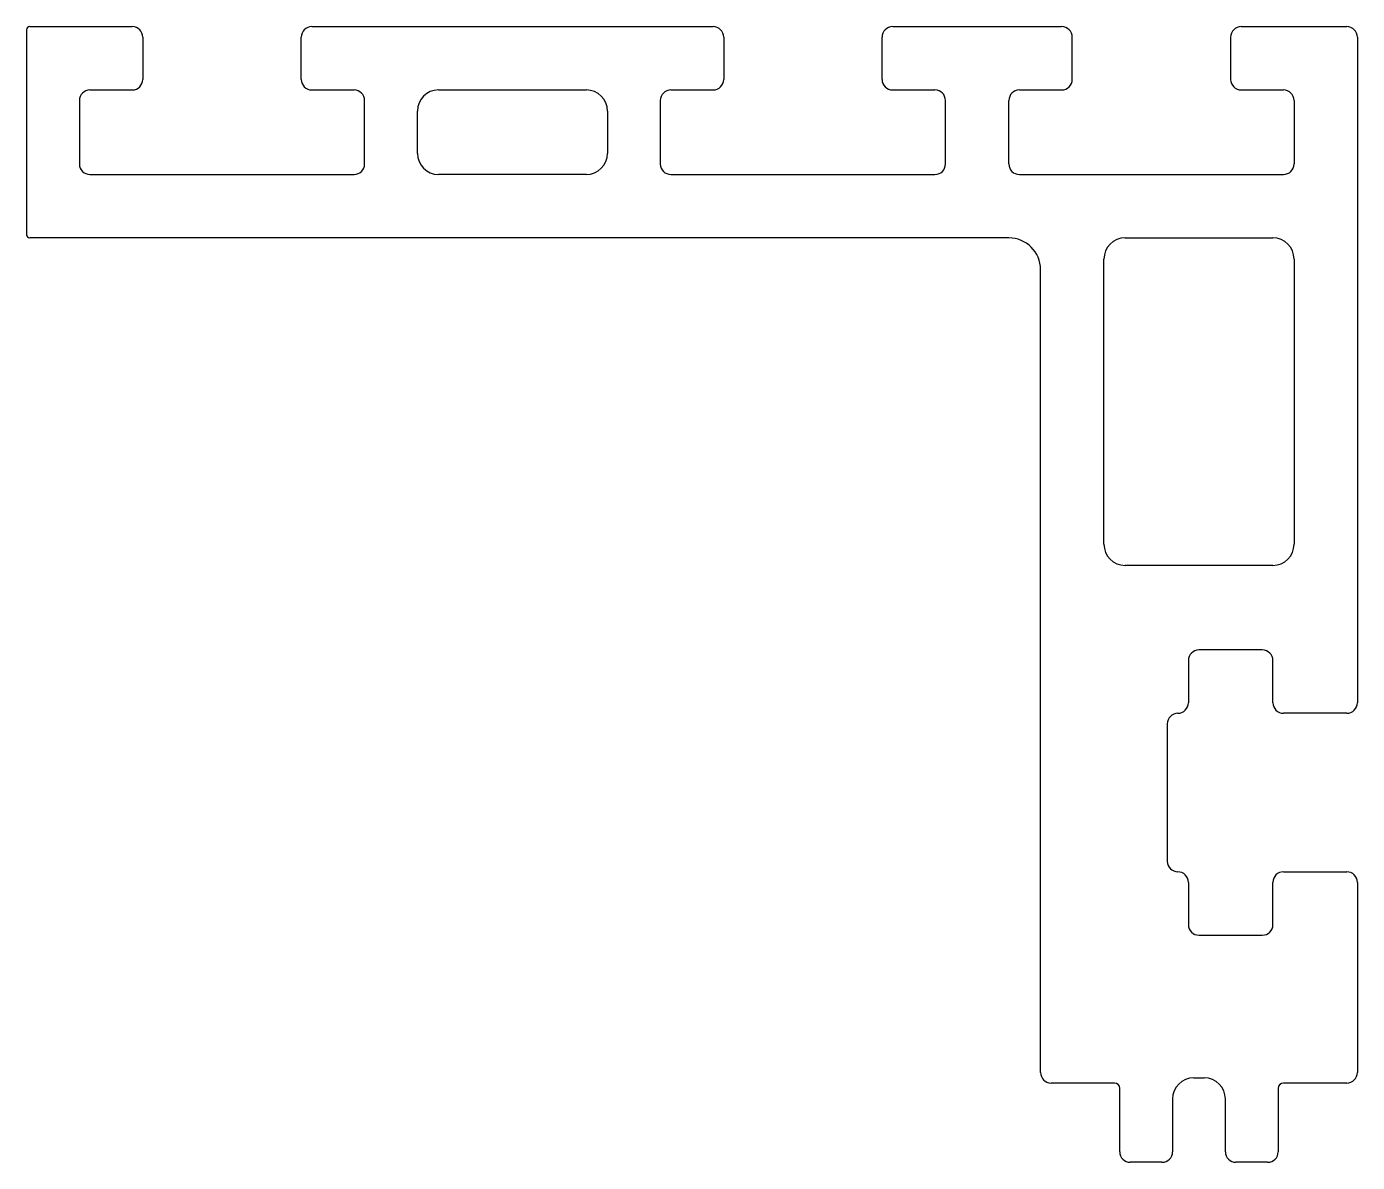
# Model space of a CAD drawing. Extents: x 467 to 593, y 472 to 580.
import ezdxf

# ---------------------------------------------------------------- set-up
doc = ezdxf.new("R2010")
doc.units = 0
doc.layers.get('0').update_dxf_attribs({"linetype": 'CONTINUOUS'})

msp = doc.modelspace()

# ---------------------------------------------------------------- linework, layer by layer
for p, q in [((467.12, 579.79), (476.82, 579.79)), ((493.82, 579.79), (531.82, 579.79)), ((548.82, 579.79), (564.82, 579.79)), ((581.82, 579.79), (591.82, 579.79)), ((466.82, 579.49), (466.82, 560.09)), ((477.82, 578.79), (477.82, 574.79)), ((492.82, 574.79), (492.82, 578.79)), ((532.82, 578.79), (532.82, 574.79)), ((547.82, 574.79), (547.82, 578.79)), ((565.82, 574.79), (565.82, 578.79)), ((580.82, 578.79), (580.82, 574.79)), ((592.82, 578.79), (592.82, 515.79)), ((472.82, 573.79), (476.82, 573.79)), ((493.82, 573.79), (497.82, 573.79)), ((505.82, 573.79), (519.82, 573.79)), ((527.82, 573.79), (531.82, 573.79)), ((548.82, 573.79), (552.82, 573.79)), ((560.82, 573.79), (564.82, 573.79)), ((581.82, 573.79), (585.82, 573.79)), ((471.82, 572.79), (471.82, 566.79)), ((498.82, 566.79), (498.82, 572.79)), ((526.82, 572.79), (526.82, 566.79)), ((553.82, 566.79), (553.82, 572.79)), ((559.82, 566.79), (559.82, 572.79)), ((586.82, 572.79), (586.82, 566.79)), ((503.82, 567.79), (503.82, 571.79)), ((521.82, 571.79), (521.82, 567.79)), ((472.82, 565.79), (497.82, 565.79)), ((519.82, 565.79), (505.82, 565.79)), ((527.82, 565.79), (552.82, 565.79)), ((560.82, 565.79), (585.82, 565.79)), ((559.82, 559.79), (467.12, 559.79)), ((570.82, 559.79), (584.82, 559.79)), ((568.82, 530.79), (568.82, 557.79)), ((586.82, 557.79), (586.82, 530.79)), ((562.82, 480.79), (562.82, 556.79)), ((584.82, 528.79), (570.82, 528.79)), ((583.82, 520.79), (577.82, 520.79)), ((576.82, 519.79), (576.82, 515.79)), ((584.82, 515.79), (584.82, 519.79)), ((591.82, 514.79), (585.82, 514.79)), ((574.82, 513.79), (574.82, 500.79)), ((585.82, 499.79), (591.82, 499.79)), ((576.82, 498.79), (576.82, 494.79)), ((584.82, 494.79), (584.82, 498.79)), ((592.82, 498.79), (592.82, 480.79)), ((577.82, 493.79), (583.82, 493.79)), ((577.32, 480.29), (578.32, 480.29)), ((569.82, 479.79), (563.82, 479.79)), ((570.32, 473.29), (570.32, 479.29)), ((585.32, 479.29), (585.32, 473.29)), ((591.82, 479.79), (585.82, 479.79)), ((575.32, 478.29), (575.32, 473.29)), ((580.32, 473.29), (580.32, 478.29)), ((574.32, 472.29), (571.32, 472.29)), ((584.32, 472.29), (581.32, 472.29))]:
    msp.add_line(p, q)
for centre, radius, start, end in [((467.12, 579.49), 0.3, 90, 180), ((476.82, 578.79), 1, 0, 90), ((493.82, 578.79), 1, 90, 180), ((531.82, 578.79), 1, 0, 90), ((548.82, 578.79), 1, 90, 180), ((564.82, 578.79), 1, 0, 90), ((581.82, 578.79), 1, 90, 180), ((591.82, 578.79), 1, 0, 90), ((476.82, 574.79), 1, 270, 360), ((493.82, 574.79), 1, 180, 270), ((531.82, 574.79), 1, 270, 360), ((548.82, 574.79), 1, 180, 270), ((564.82, 574.79), 1, 270, 360), ((581.82, 574.79), 1, 180, 270), ((472.82, 572.79), 1, 90, 180), ((497.82, 572.79), 1, 360, 90), ((505.82, 571.79), 2, 90, 180), ((519.82, 571.79), 2, 0, 90), ((527.82, 572.79), 1, 90, 180), ((552.82, 572.79), 1, 360, 90), ((560.82, 572.79), 1, 90, 180), ((585.82, 572.79), 1, 360, 90), ((505.82, 567.79), 2, 180, 270), ((519.82, 567.79), 2, 270, 0), ((472.82, 566.79), 1, 180, 270), ((497.82, 566.79), 1, 270, 0), ((527.82, 566.79), 1, 180, 270), ((552.82, 566.79), 1, 270, 0), ((560.82, 566.79), 1, 180, 270), ((585.82, 566.79), 1, 270, 0), ((467.12, 560.09), 0.3, 180, 270), ((559.82, 556.79), 3, 0, 90), ((570.82, 557.79), 2, 90, 180), ((584.82, 557.79), 2, 0, 90), ((570.82, 530.79), 2, 180, 270), ((584.82, 530.79), 2, 270, 0), ((577.82, 519.79), 1, 90, 180), ((583.82, 519.79), 1, 0, 90), ((575.82, 515.79), 1, 270, 0), ((585.82, 515.79), 1, 180, 270), ((591.82, 515.79), 1, 270, 0), ((575.82, 513.79), 1, 90, 180), ((575.82, 500.79), 1, 180, 270), ((575.82, 498.79), 1, 0, 90), ((585.82, 498.79), 1, 90, 180), ((591.82, 498.79), 1, 0, 90), ((577.82, 494.79), 1, 180, 270), ((583.82, 494.79), 1, 270, 0), ((563.82, 480.79), 1, 180, 270), ((577.32, 478.29), 2, 90, 180), ((578.32, 478.29), 2, 0, 90), ((591.82, 480.79), 1, 270, 0), ((569.82, 479.29), 0.5, 0, 90), ((585.82, 479.29), 0.5, 90, 180), ((571.32, 473.29), 1, 180, 270), ((574.32, 473.29), 1, 270, 0), ((581.32, 473.29), 1, 180, 270), ((584.32, 473.29), 1, 270, 0)]:
    msp.add_arc(centre, radius, start, end)

doc.saveas('drawing.dxf')
